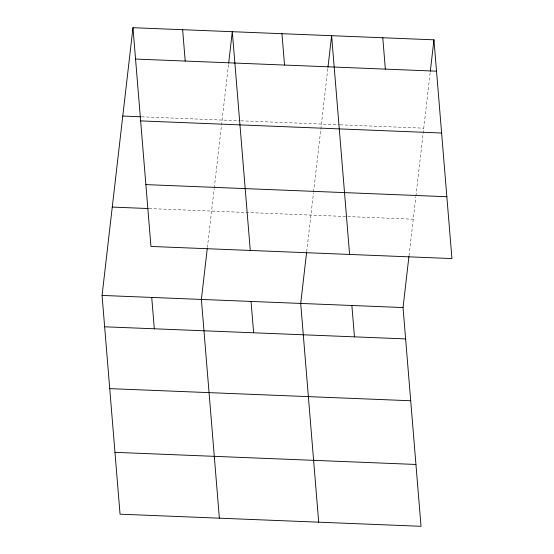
<?xml version="1.0" encoding="UTF-8"?>
<svg xmlns="http://www.w3.org/2000/svg" width="554" height="554" viewBox="0 0 554 554"><rect width="100%" height="100%" fill="white"/><g stroke="black" fill="none" stroke-linecap="round" stroke-linejoin="round"><path stroke-width="0.42" stroke-dasharray="2.77 2.08" d="M207.369 247.61L214.169 188.755M214.266 187.896L228.567 63.98M306.694 251.613L313.488 192.75M313.585 191.892L327.892 67.983M409.025 255.733L415.819 196.871M415.916 196.012L430.223 72.103M141.616 116.811L240.076 120.779M240.935 120.814L339.325 124.775M340.177 124.809L423.748 128.175M149.088 208.567L413.242 219.204"/><path stroke-width="0.83" d="M408.921 256.585L403.042 307.553L421.026 526.3L120.052 514.181L102.068 295.434L132.974 27.7L433.948 39.819L451.932 258.566L150.958 246.447L132.974 27.7M207.272 248.462L201.393 299.437L219.377 518.177M228.67 63.135L232.292 31.703L250.276 250.443M306.597 252.458L300.711 303.433L318.695 522.18M327.989 67.131L331.617 35.698L349.602 254.445M430.32 71.251L433.948 39.819M135.55 59.056L436.524 71.175M122.773 116.049L140.758 116.776M140.64 120.897L441.607 133.015M145.875 184.607L446.843 196.725M112.268 207.085L148.23 208.533M102.068 295.434L403.042 307.553M104.651 326.791L405.618 338.909M109.734 388.631L410.701 400.75M114.969 452.341L415.943 464.46M382.779 37.762L385.355 69.111M351.873 305.496L354.456 336.846M281.958 33.697L284.534 65.053M251.052 301.431L253.628 332.788M182.633 29.701L185.216 61.058M151.727 297.436L154.31 328.792"/></g></svg>
